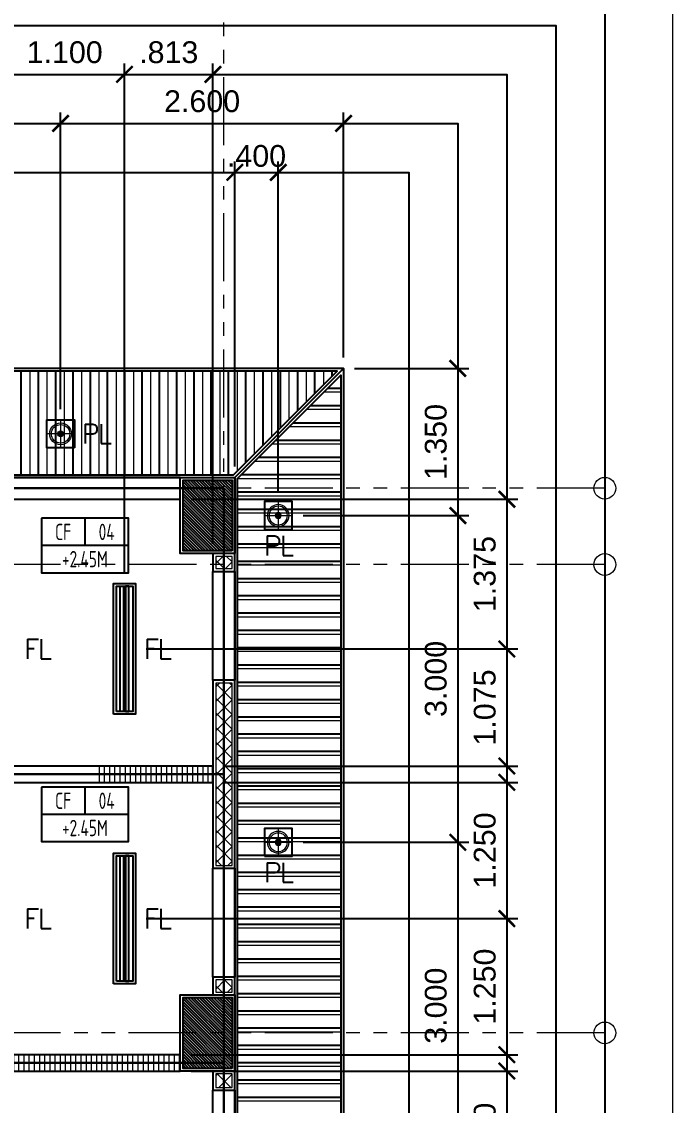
# Model space of a CAD drawing. Header units: metres. Extents: x -12400 to 1, y 0 to 106422.
# Drawn here: x -12180.17 to -12174.19, y 106349.57 to 106359.52 of the extents above; entities that cross this region are included whole.
import ezdxf
from ezdxf.enums import TextEntityAlignment as Align

# ---------------------------------------------------------------- set-up
doc = ezdxf.new("R2010")
doc.units = ezdxf.units.M
doc.header["$PDMODE"] = 35
doc.linetypes.add('PHANTOM2', pattern=[1.25, 0.625, -0.125, 0.125, -0.125, 0.125, -0.125])
for name, color, linetype, lineweight in [('A-DIM-100', 8, 'Continuous', 0), ('DIM 001', 251, 'Continuous', 13), ('FURN', 8, 'Continuous', 5), ('HATCH', 250, 'Continuous', 5), ('LAYOUT', 1, 'Continuous', 20), ('LF 001', 51, 'Continuous', 20), ('TBLOCK-BORDER-OUTSIDE', 240, 'Continuous', 0)]:
    doc.layers.add(name, color=color, linetype=linetype, lineweight=lineweight)
for name, color, linetype in [('C-SCHED', 1, 'Continuous'), ('E_FIX_LIGHT1', 2, 'Continuous'), ('lighting', 1, 'Continuous'), ('stone', 15, 'Continuous'), ('txt', 2, 'Continuous'), ('WALL', 7, 'Continuous')]:
    doc.layers.add(name, color=color, linetype=linetype)
doc.layers.add('GUIDELINES', color=206, linetype='Continuous', plot=False)
doc.styles.add('architxt', font='architxt.shx', dxfattribs={"width": 0.8})
doc.styles.add('DIMTXT-100', font='arial.ttf')
doc.styles.add('swis721', font='swiss.ttf')
doc.styles.add('T.25', font='romans.shx', dxfattribs={"height": 0.2})
doc.dimstyles.new('D-100', dxfattribs={"dimtxt": 0.2, "dimasz": 0.15, "dimexe": 0.1, "dimexo": 0.1, "dimgap": 0.1, "dimtad": 1, "dimdec": 3, "dimzin": 4, "dimdsep": 46, "dimtxsty": 'DIMTXT-100', "dimblk": 'ARCHTICK', "dimcen": 0.2, "dimdle": 0.1, "dimclrd": 8, "dimclre": 8, "dimclrt": 2, "dimadec": 0, "dimazin": 1, "dimtfac": 1, "dimtdec": 3, "dimtofl": 0, "dimtmove": 2, "dimatfit": 3, "dimfxl": 1, "dimarcsym": 0})
doc.dimstyles.new('DIM 200', dxfattribs={"dimtxt": 200, "dimasz": 1, "dimexe": 0, "dimexo": 40, "dimgap": 50, "dimtad": 1, "dimtoh": 1, "dimdec": 0, "dimlfac": 2, "dimtxsty": 'swis721', "dimblk": 'CIR', "dimcen": 0, "dimclrd": 155, "dimclre": 155, "dimclrt": 4, "dimadec": 0, "dimazin": 0, "dimtfac": 1, "dimtdec": 0, "dimtix": 1, "dimtmove": 1, "dimatfit": 3, "dimldrblk": 'CIR', "dimfxl": 0, "dimarcsym": 0})

# ---------------------------------------------------------------- blocks, each defined once
blk = doc.blocks.new('CIR')
at = {"color": 4}
blk.add_circle((0, 0), 50, dxfattribs=at)
blk = doc.blocks.new('A$C1B753C5A')
at = {"layer": 'WALL'}
h = blk.add_hatch(dxfattribs=at)
h.set_pattern_fill('ANSI31', color=250, scale=0.15)
h.set_pattern_definition([(45, (-1494.388102653662, 303.0677240852394), (-0.01325825214724777, 0.01325825214724777), [])])
h.paths.add_polyline_path([(0.4750000000001364, 0.6749999999999545), (0.02500000000009089, 0.6749999999999545), (0.02500000000009095, 0.02499999999997721), (0.4750000000001364, 0.02499999999997721)])
at = {"color": 7}
blk.add_lwpolyline([(0, 0), (0.5000000000002274, 0), (0.5000000000002274, 0.6999999999999318), (0, 0.6999999999999318)], close=True, dxfattribs=at)
at = {"layer": 'stone', "color": 5}
blk.add_lwpolyline([(0.02500000000009095, 0.02499999999997726), (0.4750000000001364, 0.02499999999997726), (0.4750000000001364, 0.6749999999999545), (0.02500000000009095, 0.6749999999999545)], close=True, dxfattribs=at)
blk = doc.blocks.new('COLUMNS2F')
at = {"xscale": -1}
for p in [(-12136.85441529414, 106343.6499565114), (-12136.85441529414, 106338.8999565114)]:
    blk.add_blockref('A$C1B753C5A', p, dxfattribs=at)
blk = doc.blocks.new('*U1717')
at = {"layer": 'HATCH'}
h = blk.add_hatch(dxfattribs=at)
h.set_pattern_fill('ANSI31', color=256, scale=0.015, angle=45)
h.set_pattern_definition([(90, (12095.12419102851, -106406.4165946045), (-0.04762500000000001, 0), [])])
h.paths.add_polyline_path([(0, 0.1499999999796273), (0, -1.387778780781446e-17), (3.850000000000136, -1.387778780781446e-17), (3.850000000000136, 0.1499999999796273)])
at = {"color": 3}
blk.add_lwpolyline([(3.850000000000136, 0), (3.850000000000136, 0.1499999999796273), (0, 0.1499999999796273), (0, 0)], close=True, dxfattribs=at)
blk = doc.blocks.new('*U1033')
at = {"layer": 'HATCH'}
h = blk.add_hatch(dxfattribs=at)
h.set_pattern_fill('ANSI31', color=256, scale=0.015, angle=45)
h.set_pattern_definition([(90, (12096.1491910285, -106406.4165946045), (-0.04762500000000001, 0), [])])
h.paths.add_polyline_path([(3.787499999998543, 0.1499999999796273), (3.787499999998543, 0), (4.874999999998179, 0), (4.874999999998179, 0.1499999999796273)])
at = {"color": 3}
blk.add_lwpolyline([(4.874999999998179, 0), (4.874999999998179, 0.1499999999796273), (0, 0.1499999999796273), (0, 0)], close=True, dxfattribs=at)
blk = doc.blocks.new('*U1555')
at = {"layer": 'HATCH'}
h = blk.add_hatch(dxfattribs=at)
h.set_pattern_fill('ANSI37', color=256, scale=0.03, angle=-180)
h.set_pattern_definition([(225, (-0.9124999998664182, 0), (0.06735192090801863, -0.06735192090801868), []), (314.9999999999999, (-0.9124999998664182, 0), (0.06735192090801868, 0.06735192090801861), [])])
h.paths.add_polyline_path([(0.02500000000873115, 0.1749999999883585), (0.02500000000873115, 0.02499999999417923), (0.1500000001390388, 0.02499999999417923), (0.1500000001390388, 0.1749999999883585)])
blk.add_lwpolyline([(0, 0.1999999999825377), (0, 0), (0.175000000133218, 0), (0.175000000133218, 0.1999999999825377)], close=True)
blk.add_lwpolyline([(0.02500000000873115, 0.1749999999883585), (0.02500000000873115, 0.02499999999417923), (0.1500000001390388, 0.02499999999417923), (0.1500000001390388, 0.1749999999883585)], close=True, dxfattribs=at)
blk = doc.blocks.new('*U1557')
at = {"layer": 'HATCH'}
h = blk.add_hatch(dxfattribs=at)
h.set_pattern_fill('ANSI37', color=256, scale=0.03, angle=-180)
h.set_pattern_definition([(225, (-0.9249999999071635, 0), (0.06735192090801863, -0.06735192090801868), []), (314.9999999999999, (-0.9249999999071635, 0), (0.06735192090801868, 0.06735192090801861), [])])
h.paths.add_polyline_path([(0.02500000000873115, 0.1749999999883585), (0.02500000000873115, 0.02499999999417923), (0.1375000000982934, 0.02499999999417923), (0.1375000000982934, 0.1749999999883585)])
blk.add_lwpolyline([(0, 0.1999999999825377), (0, 0), (0.1625000000924726, 0), (0.1625000000924726, 0.1999999999825377)], close=True)
blk.add_lwpolyline([(0.02500000000873115, 0.1749999999883585), (0.02500000000873115, 0.02499999999417923), (0.1375000000982934, 0.02499999999417923), (0.1375000000982934, 0.1749999999883585)], close=True, dxfattribs=at)
blk = doc.blocks.new('*U278')
at = {"layer": 'HATCH'}
h = blk.add_hatch(dxfattribs=at)
h.set_pattern_fill('ANSI37', color=256, scale=0.03, angle=-180)
h.set_pattern_definition([(225, (0.6374999999939639, 0), (0.06735192090801863, -0.06735192090801868), []), (314.9999999999999, (0.6374999999939639, 0), (0.06735192090801868, 0.06735192090801861), [])])
h.paths.add_polyline_path([(0.02500000000873115, 0.1749999999883585), (0.02500000000873115, 0.02499999999417923), (1.699999999999421, 0.02499999999417923), (1.699999999999421, 0.1749999999883585)])
blk.add_lwpolyline([(0, 0.1999999999825377), (0, 0), (1.7249999999936, 0), (1.7249999999936, 0.1999999999825377)], close=True)
blk.add_lwpolyline([(0.02500000000873115, 0.1749999999883585), (0.02500000000873115, 0.02499999999417923), (1.699999999999421, 0.02499999999417923), (1.699999999999421, 0.1749999999883585)], close=True, dxfattribs=at)
blk = doc.blocks.new('A$C7ed75b16')
at = {"color": 1}
for points in [[(24.69999999935317, 19.5000000000291), (26.69999999999891, 19.5000000000291), (26.69999999999891, 19.69999999999709), (24.69999999935317, 19.69999999999709)], [(27.00000000000909, 18.83749999996508), (27.20000000000073, 18.83749999996508), (27.20000000000073, 17.83749999996508), (27.00000000000909, 17.83749999996508)], [(27, 16.11249999997381), (27.200000000008, 16.11249999997381), (27.200000000008, 15.11249999998836), (27, 15.11249999998836)], [(27.00000000003274, 14.07500000057917), (27.20000000001528, 14.07500000057917), (27.20000000001528, 10.87500000001455), (27.00000000003274, 10.87500000001455)]]:
    blk.add_lwpolyline(points, close=True, dxfattribs=at)
at = {"layer": 'GUIDELINES'}
blk.add_line((20.95000000000073, 16.97500000000582), (27.10000000000036, 16.97500000000582), dxfattribs=at)
for points in [[(1.100000000000364, 19.60000000002037), (10.10000000000036, 19.60000000002037), (10.10000000000036, 18.90000000002328), (18.10000000000036, 18.90000000002328), (18.10000000000036, 19.60000000002037), (27.10000000000036, 19.60000000002037), (27.10000000000036, 1.100000000020373), (18.10000000000036, 1.100000000020373), (18.10000000000036, 2.100000000136788), (10.10000000000036, 2.100000000136788), (10.10000000000036, 1.100000000020373), (1.100000000000364, 1.100000000020373)], [(20.95000000000073, 14.32500000001164), (27.10000000000036, 14.32500000001164), (27.10000000000036, 19.60000000000582), (20.95000000000073, 19.60000000000582)], [(20.95000000000073, 16.97500000000582), (27.10000000000036, 16.97500000000582), (27.10000000000036, 19.60000000002037), (20.95000000000073, 19.60000000002037)], [(20.95000000000073, 14.32500000001164), (27.10000000000036, 14.32500000001164), (27.10000000000036, 16.97500000000582), (20.95000000000073, 16.97500000000582)], [(27.10000000000036, 14.32500000001164), (18.07500000000073, 14.32500000001164), (18.07500000000073, 5.825000000026193), (27.10000000000036, 5.825000000026193)]]:
    blk.add_lwpolyline(points, close=True, dxfattribs=at)
for name, p in [('COLUMNS2F', (12164.05441529414, -106324.6499565114)), ('*U1033', (22.12500000000182, 16.90000000002328)), ('*U1717', (22.85000000000036, 14.25000000001455))]:
    blk.add_blockref(name, p)
at = {"rotation": 90}
for name, p in [('*U1557', (27.19999999999163, 18.83749999996508)), ('*U278', (27.19999999998254, 16.11249999997381)), ('*U1557', (27.200000000008, 14.94999999989523)), ('*U1555', (27.20000000001528, 14.07500000057917))]:
    blk.add_blockref(name, p, dxfattribs=at)
blk = doc.blocks.new('LEDPENDANTLT')
at = {"color": 1}
for points in [[(0, 0.1999999999970896), (1.200000000000728, 0.1999999999970896), (1.200000000000728, 0), (0, 0)], [(0.02499999999417923, 0.1750000000029104), (1.175000000006548, 0.1750000000029104), (1.175000000006548, 0.02499999999417923), (0.02499999999417923, 0.02499999999417923)]]:
    blk.add_lwpolyline(points, close=True, dxfattribs=at)
at = {"color": 2}
for points in [[(1.174999999995634, 0.1100000000005821), (0.02499999999417923, 0.1100000000005821), (0.02499999999417923, 0.1399999999994179), (1.174999999995634, 0.1399999999994179)], [(1.174999999995634, 0.09000000001105946), (0.02499999999417923, 0.09000000001105946), (0.02499999999417923, 0.06000000001222361), (1.174999999995634, 0.06000000001222361)]]:
    blk.add_lwpolyline(points, close=True, dxfattribs=at)
blk = doc.blocks.new('L1')
at = {"layer": 'LF 001', "lineweight": 20, "ltscale": 1500}
h = blk.add_hatch(color=256, dxfattribs=at)
edge = h.paths.add_edge_path()
edge.add_arc((1.13686837721616e-13, -1.13686837721616e-13), 0.0318958546358772, 0, 360)
at = {"layer": 'LF 001', "color": 76, "lineweight": 18, "ltscale": 1500}
for points in [[(1.13686837721616e-13, 0.1499999999997499), (1.13686837721616e-13, -0.1500000000000909)], [(-0.1499999999999773, -1.13686837721616e-13), (0.1500000000000909, -1.13686837721616e-13)]]:
    blk.add_lwpolyline(points, dxfattribs=at)
at = {"layer": 'LF 001', "ltscale": 1500}
blk.add_lwpolyline([(-0.09999999999990905, -1.13686837721616e-13, -1), (0.1000000000000227, -1.13686837721616e-13, -1)], format="xyb", close=True, dxfattribs=at)
at = {"layer": 'LF 001', "lineweight": 20, "ltscale": 1500}
blk.add_circle((1.13686837721616e-13, -1.13686837721616e-13), 0.0318958546358772, dxfattribs=at)
blk = doc.blocks.new('LO')
at = {"layer": 'LAYOUT', "xscale": 1000, "yscale": 1000, "zscale": 1000}
blk.add_blockref('L1', (0, 0), dxfattribs=at)
blk = doc.blocks.new('*U1960')
at = {"layer": 'LF 001', "ltscale": 1500}
blk.add_circle((0, -3.995415109869782e-14), 0.0998520709958535, dxfattribs=at)
at = {"layer": 'lighting', "xscale": 0.0008492979043710491, "yscale": 0.0008492979043710491, "zscale": 0.0008492979043710491}
blk.add_blockref('LO', (0, -3.995415109869782e-14), dxfattribs=at)
blk = doc.blocks.new('A$Cc2b2540e')
h = blk.add_hatch()
h.set_pattern_fill('ANSI31', color=8, scale=0.05, angle=45)
h.set_pattern_definition([(90, (12129.21296792572, -106290.2629166174), (-0.15875, 0), [])])
h.paths.add_polyline_path([(18.02499999999418, 19.72499999997672), (27.18964466094076, 19.72499999999127), (28.13964466095422, 20.67499999998836), (18.02499999999418, 20.67499999998836)])
h = blk.add_hatch()
h.set_pattern_fill('ANSI31', color=8, scale=0.05, angle=135)
h.set_pattern_definition([(180, (12129.21296792572, -106290.2629166174), (-1.387778780781446e-17, -0.15875), [])])
h.paths.add_polyline_path([(27.22499999999491, 19.68964466091711), (28.17500000000655, 20.63964466092875), (28.17500000000655, 0.06035533903923351), (27.22499999999127, 1.010355339050875)])
at = {"color": 1}
blk.add_lwpolyline([(18, 19.69999999998254), (27.19999999999709, 19.69999999999709), (28.20000000000073, 20.69999999998254), (18, 20.69999999998254), (18, 19.69999999998254)], dxfattribs=at)
for points in [[(27.20000000000073, 19.69999999999709), (28.20000000000073, 20.69999999999709), (28.20000000000073, 1.455191522836685e-11), (27.19999999999709, 1)], [(25.72739468565487, 19.97260531435313), (25.47260531434222, 19.97260531433858), (25.47260531434222, 20.22739468562941), (25.72739468565487, 20.22739468564396)], [(27.47260531433494, 19.22260531435313), (27.7273946856476, 19.22260531433858), (27.7273946856476, 19.47739468562941), (27.47260531433494, 19.47739468564396)], [(27.47260531433494, 16.22260531435313), (27.7273946856476, 16.22260531433858), (27.7273946856476, 16.47739468562941), (27.47260531433494, 16.47739468564396)]]:
    blk.add_lwpolyline(points, close=True, dxfattribs=at)
at = {"color": 8}
for points in [[(18.02499999999418, 19.72499999999127), (27.18964466094076, 19.72500000000582), (28.13964466095422, 20.67500000000291), (18.02499999999418, 20.67500000000291)], [(18.02499999999418, 19.72499999997672), (27.18964466094076, 19.72499999999127), (28.13964466095422, 20.67499999998836), (18.02499999999418, 20.67499999998836)], [(27.22499999999491, 19.68964466093166), (28.17500000000655, 20.6396446609433), (28.17500000000655, 0.06035533905378543), (27.22499999999127, 1.010355339065427)], [(27.22499999999491, 19.68964466091711), (28.17500000000655, 20.63964466092875), (28.17500000000655, 0.06035533903923351), (27.22499999999127, 1.010355339050875)]]:
    blk.add_lwpolyline(points, close=True, dxfattribs=at)
at = {"rotation": 90}
for p in [(26.287500000004, 17.52500000005239), (26.287500000004, 15.05000000006112)]:
    blk.add_blockref('LEDPENDANTLT', p, dxfattribs=at)
at = {"layer": 'E_FIX_LIGHT1', "rotation": 270}
blk.add_blockref('*U1960', (25.59999999999854, 20.09999999999127), dxfattribs=at)
at = {"layer": 'E_FIX_LIGHT1', "xscale": -1.000000000000002, "rotation": 90}
for p in [(27.59999999999127, 19.34999999999127), (27.59999999999127, 16.34999999999127)]:
    blk.add_blockref('*U1960', p, dxfattribs=at)
at = {"layer": 'txt', "color": 6, "linetype": 'Continuous', "char_height": 0.18, "attachment_point": 5, "style": 'T.25'}
for s, insert in [('{\\T0.9;PL}', (25.9273946856556, 20.10000000000582)), ('{\\T0.9;PL}', (27.59999999999127, 19.0726053143735)), ('{\\T0.9;FL}', (25.38750000000437, 18.12500000004366)), ('{\\T0.9;FL}', (26.48750000000473, 18.12500000004366)), ('{\\T0.9;PL}', (27.59999999999127, 16.0726053143735)), ('{\\T0.9;FL}', (25.38750000000437, 15.65000000005239)), ('{\\T0.9;FL}', (26.48750000000473, 15.65000000005239))]:
    blk.add_mtext_dynamic_manual_height_columns(s, width=0.6453045245441018, gutter_width=0.001, heights=[0], dxfattribs=dict(at, insert=insert))
blk = doc.blocks.new('_ArchTick')
at = {"color": 0, "linetype": 'ByBlock', "const_width": 0.15}
blk.add_lwpolyline([(-0.5, -0.5), (0.5, 0.5)], dxfattribs=at)
blk = doc.blocks.new('*D1136')
at = {"layer": 'DEFPOINTS', "color": 0, "transparency": 16777216}
for p in [(-12179.22546792571, 106359.0365394432), (-12180.32546792571, 106354.3615394432), (-12179.22546792571, 106354.3615394432)]:
    blk.add_point(p, dxfattribs=at)
at = {"layer": 'DIM 001', "color": 8, "lineweight": -2, "transparency": 16777216}
for p, q in [((-12180.32546792571, 106354.4615394432), (-12180.32546792571, 106359.1365394432)), ((-12179.22546792571, 106354.4615394432), (-12179.22546792571, 106359.1365394432)), ((-12180.42546792571, 106359.0365394432), (-12179.12546792571, 106359.0365394432))]:
    blk.add_line(p, q, dxfattribs=at)
at = {"layer": 'DIM 001', "color": 8, "lineweight": -2, "transparency": 16777216, "xscale": 0.15, "yscale": 0.15, "zscale": 0.15, "rotation": 180}
blk.add_blockref('_ArchTick', (-12180.32546792571, 106359.0365394432), dxfattribs=at)
at = {"layer": 'DIM 001', "color": 8, "lineweight": -2, "transparency": 16777216, "xscale": 0.15, "yscale": 0.15, "zscale": 0.15}
blk.add_blockref('_ArchTick', (-12179.22546792571, 106359.0365394432), dxfattribs=at)
at = {"layer": 'DIM 001', "color": 2, "transparency": 16777216, "insert": (-12179.77546792571, 106359.2386540407), "char_height": 0.2, "attachment_point": 5, "style": 'DIMTXT-100'}
blk.add_mtext('1.100', dxfattribs=at)
blk = doc.blocks.new('*D1137')
at = {"layer": 'DEFPOINTS', "color": 0, "transparency": 16777216}
for p in [(-12178.4129679257, 106359.0365394432), (-12178.4129679257, 106354.6257662123), (-12179.22546792571, 106354.3615394432)]:
    blk.add_point(p, dxfattribs=at)
at = {"layer": 'DIM 001', "color": 8, "lineweight": -2, "transparency": 16777216}
for p, q in [((-12179.22546792571, 106354.4615394432), (-12179.22546792571, 106359.1365394432)), ((-12178.4129679257, 106354.7257662123), (-12178.4129679257, 106359.1365394432)), ((-12179.32546792571, 106359.0365394432), (-12178.3129679257, 106359.0365394432))]:
    blk.add_line(p, q, dxfattribs=at)
at = {"layer": 'DIM 001', "color": 8, "lineweight": -2, "transparency": 16777216, "xscale": 0.15, "yscale": 0.15, "zscale": 0.15, "rotation": 180}
blk.add_blockref('_ArchTick', (-12179.22546792571, 106359.0365394432), dxfattribs=at)
at = {"layer": 'DIM 001', "color": 8, "lineweight": -2, "transparency": 16777216, "xscale": 0.15, "yscale": 0.15, "zscale": 0.15}
blk.add_blockref('_ArchTick', (-12178.4129679257, 106359.0365394432), dxfattribs=at)
at = {"layer": 'DIM 001', "color": 2, "transparency": 16777216, "insert": (-12178.81921792571, 106359.2387222536), "char_height": 0.2, "attachment_point": 5, "style": 'DIMTXT-100'}
blk.add_mtext('.813', dxfattribs=at)
blk = doc.blocks.new('*D1140')
at = {"layer": 'DEFPOINTS', "color": 0, "transparency": 16777216}
for p in [(-12179.81296792572, 106358.5865394432), (-12182.81296792572, 106355.8639341288), (-12179.81296792572, 106355.8639341288)]:
    blk.add_point(p, dxfattribs=at)
at = {"layer": 'DIM 001', "color": 8, "lineweight": -2, "transparency": 16777216}
for p, q in [((-12182.81296792572, 106355.9639341288), (-12182.81296792572, 106358.6865394432)), ((-12179.81296792572, 106355.9639341288), (-12179.81296792572, 106358.6865394432)), ((-12182.91296792572, 106358.5865394432), (-12179.71296792572, 106358.5865394432))]:
    blk.add_line(p, q, dxfattribs=at)
at = {"layer": 'DIM 001', "color": 8, "lineweight": -2, "transparency": 16777216, "xscale": 0.15, "yscale": 0.15, "zscale": 0.15, "rotation": 180}
blk.add_blockref('_ArchTick', (-12182.81296792572, 106358.5865394432), dxfattribs=at)
at = {"layer": 'DIM 001', "color": 8, "lineweight": -2, "transparency": 16777216, "xscale": 0.15, "yscale": 0.15, "zscale": 0.15}
blk.add_blockref('_ArchTick', (-12179.81296792572, 106358.5865394432), dxfattribs=at)
at = {"layer": 'DIM 001', "color": 2, "transparency": 16777216, "insert": (-12181.31296792572, 106358.7887222536), "char_height": 0.2, "attachment_point": 5, "style": 'DIMTXT-100'}
blk.add_mtext('3.000', dxfattribs=at)
blk = doc.blocks.new('*D1141')
at = {"layer": 'DEFPOINTS', "color": 0, "transparency": 16777216}
for p in [(-12177.21296792572, 106358.5865394432), (-12177.21296792572, 106356.3365394432), (-12179.81296792572, 106355.8639341288)]:
    blk.add_point(p, dxfattribs=at)
at = {"layer": 'DIM 001', "color": 8, "lineweight": -2, "transparency": 16777216}
for p, q in [((-12179.81296792572, 106355.9639341288), (-12179.81296792572, 106358.6865394432)), ((-12177.21296792572, 106356.4365394432), (-12177.21296792572, 106358.6865394432)), ((-12179.91296792572, 106358.5865394432), (-12177.11296792572, 106358.5865394432))]:
    blk.add_line(p, q, dxfattribs=at)
at = {"layer": 'DIM 001', "color": 8, "lineweight": -2, "transparency": 16777216, "xscale": 0.15, "yscale": 0.15, "zscale": 0.15, "rotation": 180}
blk.add_blockref('_ArchTick', (-12179.81296792572, 106358.5865394432), dxfattribs=at)
at = {"layer": 'DIM 001', "color": 8, "lineweight": -2, "transparency": 16777216, "xscale": 0.15, "yscale": 0.15, "zscale": 0.15}
blk.add_blockref('_ArchTick', (-12177.21296792572, 106358.5865394432), dxfattribs=at)
at = {"layer": 'DIM 001', "color": 2, "transparency": 16777216, "insert": (-12178.51296792572, 106358.7886540407), "char_height": 0.2, "attachment_point": 5, "style": 'DIMTXT-100'}
blk.add_mtext('2.600', dxfattribs=at)
blk = doc.blocks.new('*D1142')
at = {"layer": 'DEFPOINTS', "color": 0, "transparency": 16777216}
for p in [(-12177.21296792572, 106356.3365394432), (-12177.68557324007, 106354.9865394432), (-12176.16296826924, 106354.9865394432)]:
    blk.add_point(p, dxfattribs=at)
at = {"layer": 'DIM 001', "color": 8, "lineweight": -2, "transparency": 16777216}
for p, q in [((-12176.16296826924, 106356.4365394432), (-12176.16296826924, 106354.8865394432)), ((-12177.11296792572, 106356.3365394432), (-12176.06296826924, 106356.3365394432)), ((-12177.58557324007, 106354.9865394432), (-12176.06296826924, 106354.9865394432))]:
    blk.add_line(p, q, dxfattribs=at)
at = {"layer": 'DIM 001', "color": 8, "lineweight": -2, "transparency": 16777216, "xscale": 0.15, "yscale": 0.15, "zscale": 0.15}
for p, rotation in [((-12176.16296826924, 106356.3365394432), 90), ((-12176.16296826924, 106354.9865394432), 270)]:
    blk.add_blockref('_ArchTick', p, dxfattribs=dict(at, rotation=rotation))
at = {"layer": 'DIM 001', "color": 2, "transparency": 16777216, "insert": (-12176.36515107957, 106355.6615394432), "char_height": 0.2, "attachment_point": 5, "rotation": 90, "style": 'DIMTXT-100'}
blk.add_mtext('1.350', dxfattribs=at)
blk = doc.blocks.new('*D1143')
at = {"layer": 'DEFPOINTS', "color": 0, "transparency": 16777216}
for p in [(-12177.68557324007, 106354.9865394432), (-12177.68557324007, 106351.9865394432), (-12176.16296826925, 106351.9865394432)]:
    blk.add_point(p, dxfattribs=at)
at = {"layer": 'DIM 001', "color": 8, "lineweight": -2, "transparency": 16777216}
for p, q in [((-12176.16296826925, 106355.0865394432), (-12176.16296826925, 106351.8865394432)), ((-12177.58557324007, 106354.9865394432), (-12176.06296826925, 106354.9865394432)), ((-12177.58557324007, 106351.9865394432), (-12176.06296826925, 106351.9865394432))]:
    blk.add_line(p, q, dxfattribs=at)
at = {"layer": 'DIM 001', "color": 8, "lineweight": -2, "transparency": 16777216, "xscale": 0.15, "yscale": 0.15, "zscale": 0.15}
for p, rotation in [((-12176.16296826925, 106354.9865394432), 90), ((-12176.16296826925, 106351.9865394432), 270)]:
    blk.add_blockref('_ArchTick', p, dxfattribs=dict(at, rotation=rotation))
at = {"layer": 'DIM 001', "color": 2, "transparency": 16777216, "insert": (-12176.36515107958, 106353.4865394432), "char_height": 0.2, "attachment_point": 5, "rotation": 90, "style": 'DIMTXT-100'}
blk.add_mtext('3.000', dxfattribs=at)
blk = doc.blocks.new('*D1144')
at = {"layer": 'DEFPOINTS', "color": 0, "transparency": 16777216}
for p in [(-12177.68557324007, 106351.9865394432), (-12177.68557324007, 106348.9865394432), (-12176.16296826925, 106348.9865394432)]:
    blk.add_point(p, dxfattribs=at)
at = {"layer": 'DIM 001', "color": 8, "lineweight": -2, "transparency": 16777216}
for p, q in [((-12176.16296826925, 106352.0865394432), (-12176.16296826925, 106348.8865394432)), ((-12177.58557324007, 106351.9865394432), (-12176.06296826925, 106351.9865394432)), ((-12177.58557324007, 106348.9865394432), (-12176.06296826925, 106348.9865394432))]:
    blk.add_line(p, q, dxfattribs=at)
at = {"layer": 'DIM 001', "color": 8, "lineweight": -2, "transparency": 16777216, "xscale": 0.15, "yscale": 0.15, "zscale": 0.15}
for p, rotation in [((-12176.16296826925, 106351.9865394432), 90), ((-12176.16296826925, 106348.9865394432), 270)]:
    blk.add_blockref('_ArchTick', p, dxfattribs=dict(at, rotation=rotation))
at = {"layer": 'DIM 001', "color": 2, "transparency": 16777216, "insert": (-12176.36515107959, 106350.4865394432), "char_height": 0.2, "attachment_point": 5, "rotation": 90, "style": 'DIMTXT-100'}
blk.add_mtext('3.000', dxfattribs=at)
blk = doc.blocks.new('*D1150')
at = {"layer": 'DEFPOINTS', "color": 0, "transparency": 16777216}
for p in [(-12178.71296792569, 106355.1365394433), (-12179.12546792572, 106353.7615394433), (-12175.71296826923, 106353.7615394433)]:
    blk.add_point(p, dxfattribs=at)
at = {"layer": 'DIM 001', "color": 8, "lineweight": -2, "transparency": 16777216}
for p, q in [((-12175.71296826923, 106355.2365394433), (-12175.71296826923, 106353.6615394433)), ((-12178.61296792569, 106355.1365394433), (-12175.61296826923, 106355.1365394433)), ((-12179.02546792572, 106353.7615394433), (-12175.61296826923, 106353.7615394433))]:
    blk.add_line(p, q, dxfattribs=at)
at = {"layer": 'DIM 001', "color": 8, "lineweight": -2, "transparency": 16777216, "xscale": 0.15, "yscale": 0.15, "zscale": 0.15}
for p, rotation in [((-12175.71296826923, 106355.1365394433), 90), ((-12175.71296826923, 106353.7615394433), 270)]:
    blk.add_blockref('_ArchTick', p, dxfattribs=dict(at, rotation=rotation))
at = {"layer": 'DIM 001', "color": 2, "transparency": 16777216, "insert": (-12175.91515107957, 106354.4490394433), "char_height": 0.2, "attachment_point": 5, "rotation": 90, "style": 'DIMTXT-100'}
blk.add_mtext('1.375', dxfattribs=at)
blk = doc.blocks.new('*D1151')
at = {"layer": 'DEFPOINTS', "color": 0, "transparency": 16777216}
for p in [(-12179.12546792572, 106353.7615394433), (-12178.41296792572, 106352.6865394432), (-12175.71296826924, 106352.6865394432)]:
    blk.add_point(p, dxfattribs=at)
at = {"layer": 'DIM 001', "color": 8, "lineweight": -2, "transparency": 16777216}
for p, q in [((-12175.71296826924, 106353.8615394433), (-12175.71296826924, 106352.5865394432)), ((-12179.02546792572, 106353.7615394433), (-12175.61296826924, 106353.7615394433)), ((-12178.31296792572, 106352.6865394432), (-12175.61296826924, 106352.6865394432))]:
    blk.add_line(p, q, dxfattribs=at)
at = {"layer": 'DIM 001', "color": 8, "lineweight": -2, "transparency": 16777216, "xscale": 0.15, "yscale": 0.15, "zscale": 0.15}
for p, rotation in [((-12175.71296826924, 106353.7615394433), 90), ((-12175.71296826924, 106352.6865394432), 270)]:
    blk.add_blockref('_ArchTick', p, dxfattribs=dict(at, rotation=rotation))
at = {"layer": 'DIM 001', "color": 2, "transparency": 16777216, "insert": (-12175.91508286676, 106353.2240394432), "char_height": 0.2, "attachment_point": 5, "rotation": 90, "style": 'DIMTXT-100'}
blk.add_mtext('1.075', dxfattribs=at)
blk = doc.blocks.new('*D1152')
at = {"layer": 'DEFPOINTS', "color": 0, "transparency": 16777216}
for p in [(-12178.41296792572, 106352.5365394433), (-12179.12546792572, 106351.2865394433), (-12175.71296826925, 106351.2865394433)]:
    blk.add_point(p, dxfattribs=at)
at = {"layer": 'DIM 001', "color": 8, "lineweight": -2, "transparency": 16777216}
for p, q in [((-12175.71296826925, 106352.6365394433), (-12175.71296826925, 106351.1865394433)), ((-12178.31296792572, 106352.5365394433), (-12175.61296826925, 106352.5365394433)), ((-12179.02546792572, 106351.2865394433), (-12175.61296826925, 106351.2865394433))]:
    blk.add_line(p, q, dxfattribs=at)
at = {"layer": 'DIM 001', "color": 8, "lineweight": -2, "transparency": 16777216, "xscale": 0.15, "yscale": 0.15, "zscale": 0.15}
for p, rotation in [((-12175.71296826925, 106352.5365394433), 90), ((-12175.71296826925, 106351.2865394433), 270)]:
    blk.add_blockref('_ArchTick', p, dxfattribs=dict(at, rotation=rotation))
at = {"layer": 'DIM 001', "color": 2, "transparency": 16777216, "insert": (-12175.91508286676, 106351.9115394432), "char_height": 0.2, "attachment_point": 5, "rotation": 90, "style": 'DIMTXT-100'}
blk.add_mtext('1.250', dxfattribs=at)
blk = doc.blocks.new('*D1153')
at = {"layer": 'DEFPOINTS', "color": 0, "transparency": 16777216}
for p in [(-12179.12546792572, 106351.2865394433), (-12178.71296792572, 106350.0365394432), (-12175.71296826926, 106350.0365394432)]:
    blk.add_point(p, dxfattribs=at)
at = {"layer": 'DIM 001', "color": 8, "lineweight": -2, "transparency": 16777216}
for p, q in [((-12175.71296826926, 106351.3865394433), (-12175.71296826926, 106349.9365394432)), ((-12179.02546792572, 106351.2865394433), (-12175.61296826926, 106351.2865394433)), ((-12178.61296792572, 106350.0365394432), (-12175.61296826926, 106350.0365394432))]:
    blk.add_line(p, q, dxfattribs=at)
at = {"layer": 'DIM 001', "color": 8, "lineweight": -2, "transparency": 16777216, "xscale": 0.15, "yscale": 0.15, "zscale": 0.15}
for p, rotation in [((-12175.71296826926, 106351.2865394433), 90), ((-12175.71296826926, 106350.0365394432), 270)]:
    blk.add_blockref('_ArchTick', p, dxfattribs=dict(at, rotation=rotation))
at = {"layer": 'DIM 001', "color": 2, "transparency": 16777216, "insert": (-12175.91508286677, 106350.6615394432), "char_height": 0.2, "attachment_point": 5, "rotation": 90, "style": 'DIMTXT-100'}
blk.add_mtext('1.250', dxfattribs=at)
blk = doc.blocks.new('*D1154')
at = {"layer": 'DEFPOINTS', "color": 0, "transparency": 16777216}
for p in [(-12178.71296792572, 106349.8865394432), (-12179.28796792572, 106348.6065394432), (-12175.71296826927, 106348.6065394432)]:
    blk.add_point(p, dxfattribs=at)
at = {"layer": 'DIM 001', "color": 8, "lineweight": -2, "transparency": 16777216}
for p, q in [((-12175.71296826927, 106349.9865394432), (-12175.71296826927, 106348.5065394432)), ((-12178.61296792572, 106349.8865394432), (-12175.61296826927, 106349.8865394432)), ((-12179.18796792572, 106348.6065394432), (-12175.61296826927, 106348.6065394432))]:
    blk.add_line(p, q, dxfattribs=at)
at = {"layer": 'DIM 001', "color": 8, "lineweight": -2, "transparency": 16777216, "xscale": 0.15, "yscale": 0.15, "zscale": 0.15}
for p, rotation in [((-12175.71296826927, 106349.8865394432), 90), ((-12175.71296826927, 106348.6065394432), 270)]:
    blk.add_blockref('_ArchTick', p, dxfattribs=dict(at, rotation=rotation))
at = {"layer": 'DIM 001', "color": 2, "transparency": 16777216, "insert": (-12175.91508286678, 106349.2465394432), "char_height": 0.2, "attachment_point": 5, "rotation": 90, "style": 'DIMTXT-100'}
blk.add_mtext('1.280', dxfattribs=at)
blk = doc.blocks.new('*D1126')
at = {"layer": 'DEFPOINTS', "color": 0, "transparency": 16777216}
for p in [(-12177.81296792573, 106358.1365394432), (-12178.21296792572, 106355.3365394432), (-12177.81296792573, 106355.1139341288)]:
    blk.add_point(p, dxfattribs=at)
at = {"layer": 'DIM 001', "color": 8, "lineweight": -2, "transparency": 16777216}
for p, q in [((-12178.21296792572, 106355.4365394432), (-12178.21296792572, 106358.2365394432)), ((-12177.81296792573, 106355.2139341288), (-12177.81296792573, 106358.2365394432)), ((-12178.31296792572, 106358.1365394432), (-12177.71296792573, 106358.1365394432))]:
    blk.add_line(p, q, dxfattribs=at)
at = {"layer": 'DIM 001', "color": 8, "lineweight": -2, "transparency": 16777216, "xscale": 0.15, "yscale": 0.15, "zscale": 0.15, "rotation": 180}
blk.add_blockref('_ArchTick', (-12178.21296792572, 106358.1365394432), dxfattribs=at)
at = {"layer": 'DIM 001', "color": 8, "lineweight": -2, "transparency": 16777216, "xscale": 0.15, "yscale": 0.15, "zscale": 0.15}
blk.add_blockref('_ArchTick', (-12177.81296792573, 106358.1365394432), dxfattribs=at)
at = {"layer": 'DIM 001', "color": 2, "transparency": 16777216, "insert": (-12178.01296792572, 106358.2865394432), "char_height": 0.2, "attachment_point": 5, "style": 'DIMTXT-100'}
blk.add_mtext('.400', dxfattribs=at)
blk = doc.blocks.new('A$Ceba0e023')
at = {"layer": 'TBLOCK-BORDER-OUTSIDE'}
blk.add_line((73.69342105266787, 48.42710526427254), (73.69342105266787, 2.506578947941307), dxfattribs=at)
blk.add_lwpolyline([(73.69342105253327, 2.506578948481547), (4.010526315688367, 2.506578948481547), (4.010526315688367, 48.42710526427254), (73.69342105253327, 48.42710526427254)], close=True, dxfattribs=at)
blk = doc.blocks.new('GRID1')
at = {"color": 6, "linetype": 'PHANTOM2'}
for points in [[(-12134.25441529414, 106384.7702236537), (-12134.25441529414, 106412.5702236537)], [(-12130.75441529413, 106407.8702236537), (-12163.75441529414, 106407.8702236537)], [(-12130.75441529413, 106407.1702236537), (-12163.15441529414, 106407.1702236537)], [(-12130.75441529413, 106402.8702236537), (-12163.75441529414, 106402.8702236537)]]:
    blk.add_leader(points, dimstyle='DIM 200', override={"dimasz": 0.002, "dimgap": 60, "dimtad": 0}, dxfattribs=at)

msp = doc.modelspace()

# ---------------------------------------------------------------- hatches: boundary and pattern name
at = {"layer": 'HATCH'}
h = msp.add_hatch(dxfattribs=at)
h.set_pattern_fill('ANSI31', color=8, scale=0.05, angle=45)
h.set_pattern_definition([(90, (-76.20000000000255, 45.37362282573304), (-0.15875, 0), [])])
h.paths.add_polyline_path([(-12187.38796792572, 106355.3615394432), (-12178.22332326478, 106355.3615394432), (-12177.27332326476, 106356.3115394432), (-12187.38796792572, 106356.3115394432)])
h = msp.add_hatch(dxfattribs=at)
h.set_pattern_fill('ANSI31', color=8, scale=0.05, angle=135)
h.set_pattern_definition([(180, (-76.20000000000255, 45.37362282573304), (-1.387778780781446e-17, -0.15875), [])])
h.paths.add_polyline_path([(-12178.18796792572, 106355.3261841041), (-12177.23796792571, 106356.2761841041), (-12177.23796792571, 106335.6968947822), (-12178.18796792573, 106336.6468947822)])

# ---------------------------------------------------------------- linework, layer by layer
at = {"color": 1}
msp.add_lwpolyline([(-12187.41296792572, 106355.3365394432), (-12178.21296792572, 106355.3365394432), (-12177.21296792572, 106356.3365394432), (-12187.41296792572, 106356.3365394432), (-12187.41296792572, 106355.3365394432)], dxfattribs=at)
at = {"color": 8}
for points in [[(-12187.38796792572, 106355.3615394432), (-12178.22332326478, 106355.3615394432), (-12177.27332326476, 106356.3115394432), (-12187.38796792572, 106356.3115394432)], [(-12187.38796792572, 106355.3615394432), (-12178.22332326478, 106355.3615394432), (-12177.27332326476, 106356.3115394432), (-12187.38796792572, 106356.3115394432)], [(-12178.18796792572, 106355.3261841041), (-12177.23796792571, 106356.2761841041), (-12177.23796792571, 106335.6968947822), (-12178.18796792573, 106336.6468947822)], [(-12178.18796792572, 106355.3261841041), (-12177.23796792571, 106356.2761841041), (-12177.23796792571, 106335.6968947822), (-12178.18796792573, 106336.6468947822)]]:
    msp.add_lwpolyline(points, close=True, dxfattribs=at)
at = {"color": 1}
for points in [[(-12178.21296792572, 106355.3365394432), (-12177.21296792572, 106356.3365394432), (-12177.21296792572, 106335.6365394432), (-12178.21296792572, 106336.6365394432)], [(-12179.68557324006, 106355.6091447575), (-12179.94036261138, 106355.6091447575), (-12179.94036261138, 106355.8639341288), (-12179.68557324006, 106355.8639341288)], [(-12177.94036261138, 106354.8591447575), (-12177.68557324007, 106354.8591447575), (-12177.68557324007, 106355.1139341288), (-12177.94036261138, 106355.1139341288)], [(-12177.94036261138, 106351.8591447575), (-12177.68557324007, 106351.8591447575), (-12177.68557324007, 106352.1139341288), (-12177.94036261138, 106352.1139341288)]]:
    msp.add_lwpolyline(points, close=True, dxfattribs=at)
at = {"layer": 'C-SCHED'}
for p, q in [((-12179.58979973111, 106354.9615394432), (-12179.58979973111, 106354.7115394432)), ((-12179.1897997311, 106354.7115394432), (-12179.98979973111, 106354.7115394432)), ((-12179.58979973111, 106352.4932806866), (-12179.58979973111, 106352.2432806866)), ((-12179.1897997311, 106352.2432806866), (-12179.98979973111, 106352.2432806866))]:
    msp.add_line(p, q, dxfattribs=at)
for points in [[(-12179.98979973111, 106354.9615394432), (-12179.98979973111, 106354.4615394432), (-12179.1897997311, 106354.4615394432), (-12179.1897997311, 106354.9615394432)], [(-12179.98979973111, 106352.4932806866), (-12179.98979973111, 106351.9932806866), (-12179.1897997311, 106351.9932806866), (-12179.1897997311, 106352.4932806866)]]:
    msp.add_lwpolyline(points, close=True, dxfattribs=at)
at = {"layer": 'GUIDELINES'}
for points in [[(-12207.81296792572, 106359.9365394432), (-12174.81296792571, 106359.9365394432), (-12174.81296792571, 106332.1365394432), (-12207.81296792572, 106332.1365394432)], [(-12207.36296792572, 106359.4865394432), (-12175.26296792572, 106359.4865394432), (-12175.26296792572, 106332.5865394432), (-12207.36296792572, 106332.5865394432)], [(-12206.91296792572, 106359.0365394432), (-12175.71296792572, 106359.0365394432), (-12175.71296792572, 106333.0365394432), (-12206.91296792572, 106333.0365394432)], [(-12206.46296792572, 106358.5865394432), (-12176.16296792572, 106358.5865394432), (-12176.16296792572, 106333.4865394432), (-12206.46296792572, 106333.4865394432)], [(-12206.46296792572, 106358.5865394432), (-12176.16296792572, 106358.5865394432), (-12176.16296792572, 106333.4865394432), (-12206.46296792572, 106333.4865394432)], [(-12206.01296792572, 106358.1365394432), (-12176.61296792572, 106358.1365394432), (-12176.61296792572, 106333.9365394432), (-12206.01296792572, 106333.9365394432)]]:
    msp.add_lwpolyline(points, close=True, dxfattribs=at)

# ---------------------------------------------------------------- block references
at = {"xscale": 0.999738737056323, "yscale": 0.999738737056323, "zscale": 0.999738737056323}
msp.add_blockref('A$Ceba0e023', (-12247.86641193386, 106313.6244439411), dxfattribs=at)
at = {"color": 1}
msp.add_blockref('A$C7ed75b16', (-12205.41296792572, 106335.6365394432), dxfattribs=at)
msp.add_blockref('A$Cc2b2540e', (-12205.41296792572, 106335.6365394432))
at = {"layer": 'A-DIM-100'}
msp.add_blockref('GRID1', (-44.05855263158082, -52.63368421052292), dxfattribs=at)
at = {"layer": 'E_FIX_LIGHT1', "rotation": 270}
msp.add_blockref('*U1960', (-12179.81296792572, 106355.7365394432), dxfattribs=at)
at = {"layer": 'E_FIX_LIGHT1', "xscale": -1, "rotation": 90}
for p in [(-12177.81296792573, 106354.9865394432), (-12177.81296792573, 106351.9865394432)]:
    msp.add_blockref('*U1960', p, dxfattribs=at)
at = {"layer": 'FURN', "rotation": 90}
for p in [(-12179.12546792571, 106353.1615394432), (-12179.12546792571, 106350.6865394432)]:
    msp.add_blockref('LEDPENDANTLT', p, dxfattribs=at)

# ---------------------------------------------------------------- texts
at = {"layer": 'C-SCHED', "color": 2, "style": 'architxt', "width": 0.8}
for p in [(-12179.7897997311, 106354.7611807028), (-12179.7897997311, 106352.2929219462)]:
    msp.add_text('CF', height=0.15, dxfattribs=at).set_placement(p, align=Align.CENTER)
for tag, p in [('04', (-12179.38979973111, 106354.7611807028)), ('+2.45M', (-12179.58980028246, 106354.5111793618)), ('04', (-12179.38979973111, 106352.2929219462)), ('+2.45M', (-12179.58980028246, 106352.0429206052))]:
    msp.add_attdef(tag, text='-', height=0.15, dxfattribs=at).set_placement(p, align=Align.CENTER)

# ---------------------------------------------------------------- dimensions: what is measured, and where the dimension line sits
at = {"layer": 'DIM 001'}
for base, p1, p2, picture, middle in [((-12179.22546792571, 106359.0365394432), (-12180.32546792571, 106354.3615394432), (-12179.22546792571, 106354.3615394432), '*D1136', (-12179.77546792571, 106359.2386540407)), ((-12178.4129679257, 106359.0365394432), (-12179.22546792571, 106354.3615394432), (-12178.4129679257, 106354.6257662123), '*D1137', (-12178.81921792571, 106359.2387222536)), ((-12179.81296792572, 106358.5865394432), (-12182.81296792572, 106355.8639341288), (-12179.81296792572, 106355.8639341288), '*D1140', (-12181.31296792572, 106358.7887222536)), ((-12177.21296792572, 106358.5865394432), (-12179.81296792572, 106355.8639341288), (-12177.21296792572, 106356.3365394432), '*D1141', (-12178.51296792572, 106358.7886540407))]:
    dim = msp.add_linear_dim(base=base, p1=p1, p2=p2, dimstyle='D-100', dxfattribs=at)
    dim.commit()
    dim.dimension.update_dxf_attribs({"geometry": picture, "text_midpoint": middle})
dim = msp.add_linear_dim(base=(-12177.81296792573, 106358.1365394432), p1=(-12178.21296792572, 106355.3365394432), p2=(-12177.81296792573, 106355.1139341288), dimstyle='D-100', dxfattribs=at)
dim.commit()
dim.dimension.update_dxf_attribs({"geometry": '*D1126', "text_midpoint": (-12178.01296792572, 106358.2865394432), "dimtype": 160})
for base, p1, p2, picture, middle in [((-12176.16296826924, 106354.9865394432), (-12177.21296792572, 106356.3365394432), (-12177.68557324007, 106354.9865394432), '*D1142', (-12176.36515107957, 106355.6615394432)), ((-12175.71296826923, 106353.7615394433), (-12178.71296792569, 106355.1365394432), (-12179.12546792571, 106353.7615394432), '*D1150', (-12175.91515107957, 106354.4490394433)), ((-12176.16296826925, 106351.9865394432), (-12177.68557324007, 106354.9865394432), (-12177.68557324007, 106351.9865394432), '*D1143', (-12176.36515107958, 106353.4865394432)), ((-12175.71296826924, 106352.6865394432), (-12179.12546792571, 106353.7615394432), (-12178.41296792572, 106352.6865394432), '*D1151', (-12175.91508286676, 106353.2240394432)), ((-12175.71296826925, 106351.2865394433), (-12178.41296792572, 106352.5365394432), (-12179.12546792571, 106351.2865394432), '*D1152', (-12175.91508286676, 106351.9115394432)), ((-12176.16296826925, 106348.9865394432), (-12177.68557324007, 106351.9865394432), (-12177.68557324007, 106348.9865394432), '*D1144', (-12176.36515107959, 106350.4865394432)), ((-12175.71296826926, 106350.0365394432), (-12179.12546792571, 106351.2865394432), (-12178.71296792572, 106350.0365394432), '*D1153', (-12175.91508286677, 106350.6615394432)), ((-12175.71296826927, 106348.6065394432), (-12178.71296792572, 106349.8865394432), (-12179.28796792571, 106348.6065394432), '*D1154', (-12175.91508286678, 106349.2465394432))]:
    dim = msp.add_linear_dim(base=base, p1=p1, p2=p2, angle=90, dimstyle='D-100', dxfattribs=at)
    dim.commit()
    dim.dimension.update_dxf_attribs({"geometry": picture, "text_midpoint": middle})

doc.saveas('drawing.dxf')
